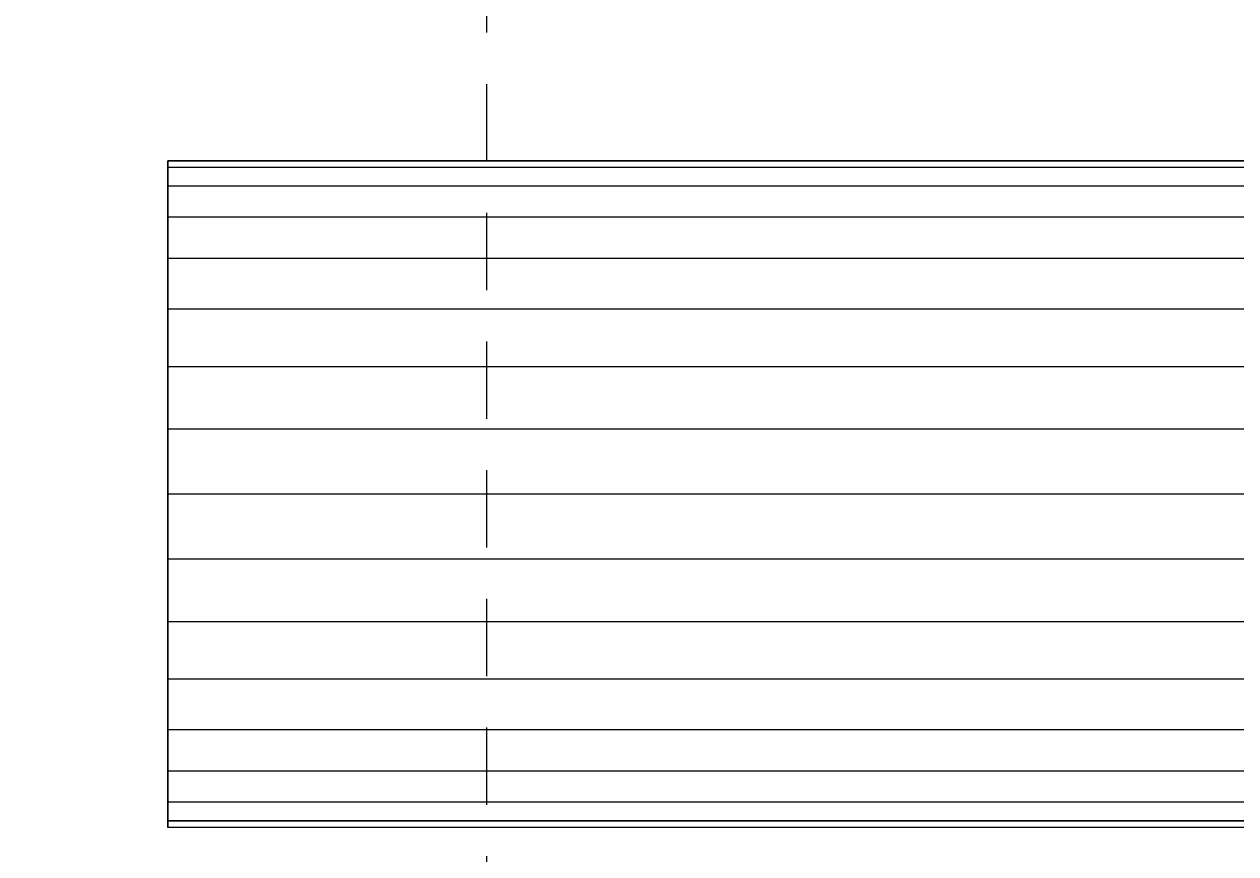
# Model space of a CAD drawing. Header units: millimetres. Extents: x -22443 to 8019, y 3751 to 17584.
# Drawn here: x -19441.9 to -19404.54, y 13688.67 to 13714.25 of the extents above; entities that cross this region are included whole.
import ezdxf

# ---------------------------------------------------------------- set-up
doc = ezdxf.new("R2010")
doc.units = ezdxf.units.MM
doc.linetypes.add('Overhead', pattern=[3.96875, 2.38125, -1.5875])
for name, color, linetype, lineweight in [('A-ANNO-DIMS', 211, 'Continuous', 9), ('A-ANNO-DIMS-50', 211, 'Continuous', 9), ('A-GENM', 13, 'Continuous', 18), ('S-STRS-MBND', 31, 'Overhead', 18)]:
    doc.layers.add(name, color=color, linetype=linetype, lineweight=lineweight)
doc.styles.add('Arial', font='arial.ttf', dxfattribs={"height": 125})
doc.dimstyles.new('Diagonal_-_2_5mm_Arial', dxfattribs={"dimscale": 304.8, "dimtxt": 127.532425, "dimasz": 0.492126, "dimexe": 0.393701, "dimexo": 0.246063, "dimgap": 0.287073, "dimtad": 1, "dimdec": 0, "dimzin": 0, "dimdsep": 46, "dimtxsty": 'Arial', "dimblk1": 'OBLIQUE', "dimblk2": 'OBLIQUE', "dimsah": 1, "dimcen": 0.09, "dimdle": 0.393701, "dimazin": 0, "dimtfac": 1, "dimtdec": 4, "dimtix": 1, "dimtmove": 0, "dimatfit": 3, "dimfxl": 1, "dimtvp": 1, "dimtolj": 1, "dimtzin": 0, "dimarcsym": 2})

# ---------------------------------------------------------------- blocks, each defined once
blk = doc.blocks.new('Nevera autoservicio 1_34m - Nevera autoservicio 1_34m-502275-Level 1')
at = {"layer": 'A-GENM'}
for p, q in [((205.269, -476.63), (205.269, -476.433)), ((205.269, -476.433), (205.269, -476.63)), ((205.269, -476.433), (404.102, -476.433)), ((205.269, -476.433), (205.269, -476.63)), ((404.102, -476.433), (205.269, -476.433)), ((205.269, -476.433), (205.269, -476.63)), ((205.269, -476.63), (205.269, -476.433)), ((205.269, -476.433), (205.269, -476.63)), ((404.102, -476.433), (205.269, -476.433)), ((205.269, -476.63), (205.269, -476.433)), ((404.102, -476.433), (205.269, -476.433)), ((205.269, -476.433), (205.269, -476.63)), ((205.269, -476.63), (205.269, -476.433)), ((205.269, -476.433), (205.269, -476.63)), ((404.102, -476.433), (205.269, -476.433)), ((205.269, -476.63), (205.269, -476.433)), ((205.269, -476.433), (404.102, -476.433)), ((205.269, -476.433), (205.269, -476.63)), ((205.269, -476.63), (205.269, -476.433)), ((205.269, -476.433), (205.269, -476.63)), ((404.102, -476.433), (205.269, -476.433)), ((205.269, -476.433), (205.269, -476.63)), ((404.102, -476.433), (205.269, -476.433)), ((205.269, -476.433), (205.269, -476.63)), ((205.269, -476.63), (205.269, -476.433)), ((205.269, -476.433), (205.269, -476.63)), ((205.269, -476.433), (404.102, -476.433)), ((205.269, -476.433), (205.269, -476.63)), ((404.102, -476.433), (205.269, -476.433)), ((205.269, -476.433), (205.269, -476.63)), ((205.269, -476.63), (205.269, -476.433)), ((205.269, -476.433), (205.269, -476.63)), ((404.102, -476.433), (205.269, -476.433)), ((205.269, -476.433), (205.269, -476.63)), ((404.102, -476.433), (205.269, -476.433)), ((205.269, -476.433), (205.269, -476.63)), ((205.269, -477.215), (205.269, -476.63)), ((205.269, -476.63), (205.269, -477.215)), ((404.102, -476.63), (205.269, -476.63)), ((404.102, -476.63), (205.269, -476.63)), ((205.269, -477.215), (205.269, -476.63)), ((404.102, -476.63), (205.269, -476.63)), ((205.269, -476.63), (205.269, -477.215)), ((404.102, -476.63), (205.269, -476.63)), ((205.269, -477.215), (205.269, -476.63)), ((205.269, -476.63), (205.269, -477.215)), ((404.102, -476.63), (205.269, -476.63)), ((404.102, -476.63), (205.269, -476.63)), ((205.269, -477.215), (205.269, -476.63)), ((404.102, -476.63), (205.269, -476.63)), ((205.269, -476.63), (205.269, -477.215)), ((404.102, -476.63), (205.269, -476.63)), ((205.269, -477.215), (205.269, -476.63)), ((205.269, -476.63), (205.269, -477.215)), ((404.102, -476.63), (205.269, -476.63)), ((404.102, -476.63), (205.269, -476.63)), ((205.269, -477.215), (205.269, -476.63)), ((404.102, -476.63), (205.269, -476.63)), ((205.269, -476.63), (205.269, -477.215)), ((404.102, -476.63), (205.269, -476.63)), ((205.269, -477.215), (205.269, -476.63)), ((205.269, -476.63), (205.269, -477.215)), ((404.102, -476.63), (205.269, -476.63)), ((404.102, -476.63), (205.269, -476.63)), ((205.269, -477.215), (205.269, -476.63)), ((404.102, -476.63), (205.269, -476.63)), ((205.269, -476.63), (205.269, -477.215)), ((404.102, -476.63), (205.269, -476.63)), ((205.269, -477.215), (205.269, -476.63)), ((205.269, -476.63), (205.269, -477.215)), ((404.102, -476.63), (205.269, -476.63)), ((404.102, -476.63), (205.269, -476.63)), ((205.269, -477.215), (205.269, -476.63)), ((404.102, -476.63), (205.269, -476.63)), ((205.269, -476.63), (205.269, -477.215)), ((404.102, -476.63), (205.269, -476.63)), ((205.269, -477.215), (205.269, -476.63)), ((205.269, -476.63), (205.269, -477.215)), ((404.102, -476.63), (205.269, -476.63)), ((404.102, -476.63), (205.269, -476.63)), ((205.269, -477.215), (205.269, -476.63)), ((404.102, -476.63), (205.269, -476.63)), ((205.269, -476.63), (205.269, -477.215)), ((404.102, -476.63), (205.269, -476.63)), ((205.269, -478.165), (205.269, -477.215)), ((205.269, -477.215), (205.269, -478.165)), ((404.102, -477.215), (205.269, -477.215)), ((404.102, -477.215), (205.269, -477.215)), ((205.269, -478.165), (205.269, -477.215)), ((404.102, -477.215), (205.269, -477.215)), ((205.269, -477.215), (205.269, -478.165)), ((404.102, -477.215), (205.269, -477.215)), ((205.269, -478.165), (205.269, -477.215)), ((205.269, -477.215), (205.269, -478.165)), ((404.102, -477.215), (205.269, -477.215)), ((404.102, -477.215), (205.269, -477.215)), ((205.269, -478.165), (205.269, -477.215)), ((404.102, -477.215), (205.269, -477.215)), ((205.269, -477.215), (205.269, -478.165)), ((404.102, -477.215), (205.269, -477.215)), ((205.269, -478.165), (205.269, -477.215)), ((205.269, -477.215), (205.269, -478.165)), ((404.102, -477.215), (205.269, -477.215)), ((404.102, -477.215), (205.269, -477.215)), ((205.269, -478.165), (205.269, -477.215)), ((404.102, -477.215), (205.269, -477.215)), ((205.269, -477.215), (205.269, -478.165)), ((404.102, -477.215), (205.269, -477.215)), ((205.269, -478.165), (205.269, -477.215)), ((205.269, -477.215), (205.269, -478.165)), ((404.102, -477.215), (205.269, -477.215)), ((404.102, -477.215), (205.269, -477.215)), ((205.269, -478.165), (205.269, -477.215)), ((404.102, -477.215), (205.269, -477.215)), ((205.269, -477.215), (205.269, -478.165)), ((404.102, -477.215), (205.269, -477.215)), ((205.269, -478.165), (205.269, -477.215)), ((205.269, -477.215), (205.269, -478.165)), ((404.102, -477.215), (205.269, -477.215)), ((404.102, -477.215), (205.269, -477.215)), ((205.269, -478.165), (205.269, -477.215)), ((404.102, -477.215), (205.269, -477.215)), ((205.269, -477.215), (205.269, -478.165)), ((404.102, -477.215), (205.269, -477.215)), ((205.269, -478.165), (205.269, -477.215)), ((205.269, -477.215), (205.269, -478.165)), ((404.102, -477.215), (205.269, -477.215)), ((404.102, -477.215), (205.269, -477.215)), ((205.269, -478.165), (205.269, -477.215)), ((404.102, -477.215), (205.269, -477.215)), ((205.269, -477.215), (205.269, -478.165)), ((404.102, -477.215), (205.269, -477.215)), ((205.269, -479.443), (205.269, -478.165)), ((205.269, -478.165), (205.269, -479.443)), ((404.102, -478.165), (205.269, -478.165)), ((404.102, -478.165), (205.269, -478.165)), ((205.269, -479.443), (205.269, -478.165)), ((404.102, -478.165), (205.269, -478.165)), ((205.269, -478.165), (205.269, -479.443)), ((404.102, -478.165), (205.269, -478.165)), ((205.269, -479.443), (205.269, -478.165)), ((205.269, -478.165), (205.269, -479.443)), ((404.102, -478.165), (205.269, -478.165)), ((404.102, -478.165), (205.269, -478.165)), ((205.269, -479.443), (205.269, -478.165)), ((404.102, -478.165), (205.269, -478.165)), ((205.269, -478.165), (205.269, -479.443)), ((404.102, -478.165), (205.269, -478.165)), ((205.269, -479.443), (205.269, -478.165)), ((205.269, -478.165), (205.269, -479.443)), ((404.102, -478.165), (205.269, -478.165)), ((404.102, -478.165), (205.269, -478.165)), ((205.269, -479.443), (205.269, -478.165)), ((404.102, -478.165), (205.269, -478.165)), ((205.269, -478.165), (205.269, -479.443)), ((404.102, -478.165), (205.269, -478.165)), ((205.269, -479.443), (205.269, -478.165)), ((205.269, -478.165), (205.269, -479.443)), ((404.102, -478.165), (205.269, -478.165)), ((404.102, -478.165), (205.269, -478.165)), ((205.269, -479.443), (205.269, -478.165)), ((404.102, -478.165), (205.269, -478.165)), ((205.269, -478.165), (205.269, -479.443)), ((404.102, -478.165), (205.269, -478.165)), ((205.269, -479.443), (205.269, -478.165)), ((205.269, -478.165), (205.269, -479.443)), ((404.102, -478.165), (205.269, -478.165)), ((404.102, -478.165), (205.269, -478.165)), ((205.269, -479.443), (205.269, -478.165)), ((404.102, -478.165), (205.269, -478.165)), ((205.269, -478.165), (205.269, -479.443)), ((404.102, -478.165), (205.269, -478.165)), ((205.269, -479.443), (205.269, -478.165)), ((205.269, -478.165), (205.269, -479.443)), ((404.102, -478.165), (205.269, -478.165)), ((404.102, -478.165), (205.269, -478.165)), ((205.269, -479.443), (205.269, -478.165)), ((404.102, -478.165), (205.269, -478.165)), ((205.269, -478.165), (205.269, -479.443)), ((404.102, -478.165), (205.269, -478.165)), ((205.269, -481), (205.269, -479.443)), ((205.269, -479.443), (205.269, -481)), ((404.102, -479.443), (205.269, -479.443)), ((404.102, -479.443), (205.269, -479.443)), ((205.269, -481), (205.269, -479.443)), ((404.102, -479.443), (205.269, -479.443)), ((205.269, -479.443), (205.269, -481)), ((404.102, -479.443), (205.269, -479.443)), ((205.269, -481), (205.269, -479.443)), ((205.269, -479.443), (205.269, -481)), ((404.102, -479.443), (205.269, -479.443)), ((404.102, -479.443), (205.269, -479.443)), ((205.269, -481), (205.269, -479.443)), ((404.102, -479.443), (205.269, -479.443)), ((205.269, -479.443), (205.269, -481)), ((404.102, -479.443), (205.269, -479.443)), ((205.269, -481), (205.269, -479.443)), ((205.269, -479.443), (205.269, -481)), ((404.102, -479.443), (205.269, -479.443)), ((404.102, -479.443), (205.269, -479.443)), ((205.269, -481), (205.269, -479.443)), ((404.102, -479.443), (205.269, -479.443)), ((205.269, -479.443), (205.269, -481)), ((404.102, -479.443), (205.269, -479.443)), ((205.269, -481), (205.269, -479.443)), ((205.269, -479.443), (205.269, -481)), ((404.102, -479.443), (205.269, -479.443)), ((404.102, -479.443), (205.269, -479.443)), ((205.269, -481), (205.269, -479.443)), ((404.102, -479.443), (205.269, -479.443)), ((205.269, -479.443), (205.269, -481)), ((404.102, -479.443), (205.269, -479.443)), ((205.269, -481), (205.269, -479.443)), ((205.269, -479.443), (205.269, -481)), ((404.102, -479.443), (205.269, -479.443)), ((404.102, -479.443), (205.269, -479.443)), ((205.269, -481), (205.269, -479.443)), ((404.102, -479.443), (205.269, -479.443)), ((205.269, -479.443), (205.269, -481)), ((404.102, -479.443), (205.269, -479.443)), ((205.269, -481), (205.269, -479.443)), ((205.269, -479.443), (205.269, -481)), ((404.102, -479.443), (205.269, -479.443)), ((404.102, -479.443), (205.269, -479.443)), ((205.269, -481), (205.269, -479.443)), ((404.102, -479.443), (205.269, -479.443)), ((205.269, -479.443), (205.269, -481)), ((404.102, -479.443), (205.269, -479.443)), ((205.269, -482.777), (205.269, -481)), ((205.269, -481), (205.269, -482.777)), ((404.102, -481), (205.269, -481)), ((404.102, -481), (205.269, -481)), ((205.269, -482.777), (205.269, -481)), ((404.102, -481), (205.269, -481)), ((205.269, -481), (205.269, -482.777)), ((404.102, -481), (205.269, -481)), ((205.269, -482.777), (205.269, -481)), ((205.269, -481), (205.269, -482.777)), ((404.102, -481), (205.269, -481)), ((404.102, -481), (205.269, -481)), ((205.269, -482.777), (205.269, -481)), ((404.102, -481), (205.269, -481)), ((205.269, -481), (205.269, -482.777)), ((404.102, -481), (205.269, -481)), ((205.269, -482.777), (205.269, -481)), ((205.269, -481), (205.269, -482.777)), ((404.102, -481), (205.269, -481)), ((404.102, -481), (205.269, -481)), ((205.269, -482.777), (205.269, -481)), ((404.102, -481), (205.269, -481)), ((205.269, -481), (205.269, -482.777)), ((404.102, -481), (205.269, -481)), ((205.269, -482.777), (205.269, -481)), ((205.269, -481), (205.269, -482.777)), ((404.102, -481), (205.269, -481)), ((404.102, -481), (205.269, -481)), ((205.269, -482.777), (205.269, -481)), ((404.102, -481), (205.269, -481)), ((205.269, -481), (205.269, -482.777)), ((404.102, -481), (205.269, -481)), ((205.269, -482.777), (205.269, -481)), ((205.269, -481), (205.269, -482.777)), ((404.102, -481), (205.269, -481)), ((404.102, -481), (205.269, -481)), ((205.269, -482.777), (205.269, -481)), ((404.102, -481), (205.269, -481)), ((205.269, -481), (205.269, -482.777)), ((404.102, -481), (205.269, -481)), ((205.269, -482.777), (205.269, -481)), ((205.269, -481), (205.269, -482.777)), ((404.102, -481), (205.269, -481)), ((404.102, -481), (205.269, -481)), ((205.269, -482.777), (205.269, -481)), ((404.102, -481), (205.269, -481)), ((205.269, -481), (205.269, -482.777)), ((404.102, -481), (205.269, -481)), ((205.269, -484.704), (205.269, -482.777)), ((205.269, -482.777), (205.269, -484.704)), ((404.102, -482.777), (205.269, -482.777)), ((404.102, -482.777), (205.269, -482.777)), ((205.269, -484.704), (205.269, -482.777)), ((404.102, -482.777), (205.269, -482.777)), ((205.269, -482.777), (205.269, -484.704)), ((404.102, -482.777), (205.269, -482.777)), ((205.269, -484.704), (205.269, -482.777)), ((205.269, -482.777), (205.269, -484.704)), ((404.102, -482.777), (205.269, -482.777)), ((404.102, -482.777), (205.269, -482.777)), ((205.269, -484.704), (205.269, -482.777)), ((404.102, -482.777), (205.269, -482.777)), ((205.269, -482.777), (205.269, -484.704)), ((404.102, -482.777), (205.269, -482.777)), ((205.269, -484.704), (205.269, -482.777)), ((205.269, -482.777), (205.269, -484.704)), ((404.102, -482.777), (205.269, -482.777)), ((404.102, -482.777), (205.269, -482.777)), ((205.269, -484.704), (205.269, -482.777)), ((404.102, -482.777), (205.269, -482.777)), ((205.269, -482.777), (205.269, -484.704)), ((404.102, -482.777), (205.269, -482.777)), ((205.269, -484.704), (205.269, -482.777)), ((205.269, -482.777), (205.269, -484.704)), ((404.102, -482.777), (205.269, -482.777)), ((404.102, -482.777), (205.269, -482.777)), ((205.269, -484.704), (205.269, -482.777)), ((404.102, -482.777), (205.269, -482.777)), ((205.269, -482.777), (205.269, -484.704)), ((404.102, -482.777), (205.269, -482.777)), ((205.269, -484.704), (205.269, -482.777)), ((205.269, -482.777), (205.269, -484.704)), ((404.102, -482.777), (205.269, -482.777)), ((404.102, -482.777), (205.269, -482.777)), ((205.269, -484.704), (205.269, -482.777)), ((404.102, -482.777), (205.269, -482.777)), ((205.269, -482.777), (205.269, -484.704)), ((404.102, -482.777), (205.269, -482.777)), ((205.269, -484.704), (205.269, -482.777)), ((205.269, -482.777), (205.269, -484.704)), ((404.102, -482.777), (205.269, -482.777)), ((404.102, -482.777), (205.269, -482.777)), ((205.269, -484.704), (205.269, -482.777)), ((404.102, -482.777), (205.269, -482.777)), ((205.269, -482.777), (205.269, -484.704)), ((404.102, -482.777), (205.269, -482.777)), ((205.269, -486.709), (205.269, -484.704)), ((205.269, -484.704), (205.269, -486.709)), ((404.102, -484.704), (205.269, -484.704)), ((404.102, -484.704), (205.269, -484.704)), ((205.269, -486.709), (205.269, -484.704)), ((404.102, -484.704), (205.269, -484.704)), ((205.269, -484.704), (205.269, -486.709)), ((404.102, -484.704), (205.269, -484.704)), ((205.269, -486.709), (205.269, -484.704)), ((205.269, -484.704), (205.269, -486.709)), ((404.102, -484.704), (205.269, -484.704)), ((404.102, -484.704), (205.269, -484.704)), ((205.269, -486.709), (205.269, -484.704)), ((404.102, -484.704), (205.269, -484.704)), ((205.269, -484.704), (205.269, -486.709)), ((404.102, -484.704), (205.269, -484.704)), ((205.269, -486.709), (205.269, -484.704)), ((205.269, -484.704), (205.269, -486.709)), ((404.102, -484.704), (205.269, -484.704)), ((404.102, -484.704), (205.269, -484.704)), ((205.269, -486.709), (205.269, -484.704)), ((404.102, -484.704), (205.269, -484.704)), ((205.269, -484.704), (205.269, -486.709)), ((404.102, -484.704), (205.269, -484.704)), ((205.269, -486.709), (205.269, -484.704)), ((205.269, -484.704), (205.269, -486.709)), ((404.102, -484.704), (205.269, -484.704)), ((404.102, -484.704), (205.269, -484.704)), ((205.269, -486.709), (205.269, -484.704)), ((404.102, -484.704), (205.269, -484.704)), ((205.269, -484.704), (205.269, -486.709)), ((404.102, -484.704), (205.269, -484.704)), ((205.269, -486.709), (205.269, -484.704)), ((205.269, -484.704), (205.269, -486.709)), ((404.102, -484.704), (205.269, -484.704)), ((404.102, -484.704), (205.269, -484.704)), ((205.269, -486.709), (205.269, -484.704)), ((404.102, -484.704), (205.269, -484.704)), ((205.269, -484.704), (205.269, -486.709)), ((404.102, -484.704), (205.269, -484.704)), ((205.269, -486.709), (205.269, -484.704)), ((205.269, -484.704), (205.269, -486.709)), ((404.102, -484.704), (205.269, -484.704)), ((404.102, -484.704), (205.269, -484.704)), ((205.269, -486.709), (205.269, -484.704)), ((404.102, -484.704), (205.269, -484.704)), ((205.269, -484.704), (205.269, -486.709)), ((404.102, -484.704), (205.269, -484.704)), ((205.269, -486.709), (205.269, -488.714)), ((205.269, -488.714), (205.269, -486.709)), ((404.102, -486.709), (205.269, -486.709)), ((404.102, -486.709), (205.269, -486.709)), ((205.269, -488.714), (205.269, -486.709)), ((404.102, -486.709), (205.269, -486.709)), ((205.269, -486.709), (205.269, -488.714)), ((404.102, -486.709), (205.269, -486.709)), ((205.269, -486.709), (205.269, -488.714)), ((205.269, -488.714), (205.269, -486.709)), ((404.102, -486.709), (205.269, -486.709)), ((404.102, -486.709), (205.269, -486.709)), ((205.269, -488.714), (205.269, -486.709)), ((404.102, -486.709), (205.269, -486.709)), ((205.269, -486.709), (205.269, -488.714)), ((404.102, -486.709), (205.269, -486.709)), ((205.269, -486.709), (205.269, -488.714)), ((205.269, -488.714), (205.269, -486.709)), ((404.102, -486.709), (205.269, -486.709)), ((404.102, -486.709), (205.269, -486.709)), ((205.269, -488.714), (205.269, -486.709)), ((404.102, -486.709), (205.269, -486.709)), ((205.269, -486.709), (205.269, -488.714)), ((404.102, -486.709), (205.269, -486.709)), ((205.269, -486.709), (205.269, -488.714)), ((205.269, -488.714), (205.269, -486.709)), ((404.102, -486.709), (205.269, -486.709)), ((404.102, -486.709), (205.269, -486.709)), ((205.269, -488.714), (205.269, -486.709)), ((404.102, -486.709), (205.269, -486.709)), ((205.269, -486.709), (205.269, -488.714)), ((404.102, -486.709), (205.269, -486.709)), ((205.269, -486.709), (205.269, -488.714)), ((205.269, -488.714), (205.269, -486.709)), ((404.102, -486.709), (205.269, -486.709)), ((404.102, -486.709), (205.269, -486.709)), ((205.269, -488.714), (205.269, -486.709)), ((404.102, -486.709), (205.269, -486.709)), ((205.269, -486.709), (205.269, -488.714)), ((404.102, -486.709), (205.269, -486.709)), ((205.269, -486.709), (205.269, -488.714)), ((205.269, -488.714), (205.269, -486.709)), ((404.102, -486.709), (205.269, -486.709)), ((404.102, -486.709), (205.269, -486.709)), ((205.269, -488.714), (205.269, -486.709)), ((404.102, -486.709), (205.269, -486.709)), ((205.269, -486.709), (205.269, -488.714)), ((404.102, -486.709), (205.269, -486.709)), ((205.269, -488.714), (205.269, -490.642)), ((205.269, -490.642), (205.269, -488.714)), ((404.102, -488.714), (205.269, -488.714)), ((404.102, -488.714), (205.269, -488.714)), ((205.269, -490.642), (205.269, -488.714)), ((404.102, -488.714), (205.269, -488.714)), ((205.269, -488.714), (205.269, -490.642)), ((404.102, -488.714), (205.269, -488.714)), ((205.269, -488.714), (205.269, -490.642)), ((205.269, -490.642), (205.269, -488.714)), ((404.102, -488.714), (205.269, -488.714)), ((404.102, -488.714), (205.269, -488.714)), ((205.269, -490.642), (205.269, -488.714)), ((404.102, -488.714), (205.269, -488.714)), ((205.269, -488.714), (205.269, -490.642)), ((404.102, -488.714), (205.269, -488.714)), ((205.269, -488.714), (205.269, -490.642)), ((205.269, -490.642), (205.269, -488.714)), ((404.102, -488.714), (205.269, -488.714)), ((404.102, -488.714), (205.269, -488.714)), ((205.269, -490.642), (205.269, -488.714)), ((404.102, -488.714), (205.269, -488.714)), ((205.269, -488.714), (205.269, -490.642)), ((404.102, -488.714), (205.269, -488.714)), ((205.269, -488.714), (205.269, -490.642)), ((205.269, -490.642), (205.269, -488.714)), ((404.102, -488.714), (205.269, -488.714)), ((404.102, -488.714), (205.269, -488.714)), ((205.269, -490.642), (205.269, -488.714)), ((404.102, -488.714), (205.269, -488.714)), ((205.269, -488.714), (205.269, -490.642)), ((404.102, -488.714), (205.269, -488.714)), ((205.269, -488.714), (205.269, -490.642)), ((205.269, -490.642), (205.269, -488.714)), ((404.102, -488.714), (205.269, -488.714)), ((404.102, -488.714), (205.269, -488.714)), ((205.269, -490.642), (205.269, -488.714)), ((404.102, -488.714), (205.269, -488.714)), ((205.269, -488.714), (205.269, -490.642)), ((404.102, -488.714), (205.269, -488.714)), ((205.269, -488.714), (205.269, -490.642)), ((205.269, -490.642), (205.269, -488.714)), ((404.102, -488.714), (205.269, -488.714)), ((404.102, -488.714), (205.269, -488.714)), ((205.269, -490.642), (205.269, -488.714)), ((404.102, -488.714), (205.269, -488.714)), ((205.269, -488.714), (205.269, -490.642)), ((404.102, -488.714), (205.269, -488.714)), ((205.269, -490.642), (205.269, -492.418)), ((205.269, -492.418), (205.269, -490.642)), ((404.102, -490.642), (205.269, -490.642)), ((404.102, -490.642), (205.269, -490.642)), ((205.269, -492.418), (205.269, -490.642)), ((404.102, -490.642), (205.269, -490.642)), ((205.269, -490.642), (205.269, -492.418)), ((404.102, -490.642), (205.269, -490.642)), ((205.269, -490.642), (205.269, -492.418)), ((205.269, -492.418), (205.269, -490.642)), ((404.102, -490.642), (205.269, -490.642)), ((404.102, -490.642), (205.269, -490.642)), ((205.269, -492.418), (205.269, -490.642)), ((404.102, -490.642), (205.269, -490.642)), ((205.269, -490.642), (205.269, -492.418)), ((404.102, -490.642), (205.269, -490.642)), ((205.269, -490.642), (205.269, -492.418)), ((205.269, -492.418), (205.269, -490.642)), ((404.102, -490.642), (205.269, -490.642)), ((404.102, -490.642), (205.269, -490.642)), ((205.269, -492.418), (205.269, -490.642)), ((404.102, -490.642), (205.269, -490.642)), ((205.269, -490.642), (205.269, -492.418)), ((404.102, -490.642), (205.269, -490.642)), ((205.269, -490.642), (205.269, -492.418)), ((205.269, -492.418), (205.269, -490.642)), ((404.102, -490.642), (205.269, -490.642)), ((404.102, -490.642), (205.269, -490.642)), ((205.269, -492.418), (205.269, -490.642)), ((404.102, -490.642), (205.269, -490.642)), ((205.269, -490.642), (205.269, -492.418)), ((404.102, -490.642), (205.269, -490.642)), ((205.269, -490.642), (205.269, -492.418)), ((205.269, -492.418), (205.269, -490.642)), ((404.102, -490.642), (205.269, -490.642)), ((404.102, -490.642), (205.269, -490.642)), ((205.269, -492.418), (205.269, -490.642)), ((404.102, -490.642), (205.269, -490.642)), ((205.269, -490.642), (205.269, -492.418)), ((404.102, -490.642), (205.269, -490.642)), ((205.269, -490.642), (205.269, -492.418)), ((205.269, -492.418), (205.269, -490.642)), ((404.102, -490.642), (205.269, -490.642)), ((404.102, -490.642), (205.269, -490.642)), ((205.269, -492.418), (205.269, -490.642)), ((404.102, -490.642), (205.269, -490.642)), ((205.269, -490.642), (205.269, -492.418)), ((404.102, -490.642), (205.269, -490.642)), ((205.269, -492.418), (205.269, -493.976)), ((205.269, -492.418), (205.269, -493.976)), ((404.102, -492.418), (205.269, -492.418)), ((404.102, -492.418), (205.269, -492.418)), ((205.269, -493.976), (205.269, -492.418)), ((404.102, -492.418), (205.269, -492.418)), ((205.269, -492.418), (205.269, -493.976)), ((404.102, -492.418), (205.269, -492.418)), ((205.269, -492.418), (205.269, -493.976)), ((205.269, -492.418), (205.269, -493.976)), ((404.102, -492.418), (205.269, -492.418)), ((404.102, -492.418), (205.269, -492.418)), ((205.269, -493.976), (205.269, -492.418)), ((404.102, -492.418), (205.269, -492.418)), ((205.269, -492.418), (205.269, -493.976)), ((404.102, -492.418), (205.269, -492.418)), ((205.269, -492.418), (205.269, -493.976)), ((205.269, -493.976), (205.269, -492.418)), ((404.102, -492.418), (205.269, -492.418)), ((404.102, -492.418), (205.269, -492.418)), ((205.269, -493.976), (205.269, -492.418)), ((404.102, -492.418), (205.269, -492.418)), ((205.269, -492.418), (205.269, -493.976)), ((404.102, -492.418), (205.269, -492.418)), ((205.269, -492.418), (205.269, -493.976)), ((205.269, -492.418), (205.269, -493.976)), ((404.102, -492.418), (205.269, -492.418)), ((404.102, -492.418), (205.269, -492.418)), ((205.269, -493.976), (205.269, -492.418)), ((404.102, -492.418), (205.269, -492.418)), ((205.269, -492.418), (205.269, -493.976)), ((404.102, -492.418), (205.269, -492.418)), ((205.269, -492.418), (205.269, -493.976)), ((205.269, -492.418), (205.269, -493.976)), ((404.102, -492.418), (205.269, -492.418)), ((404.102, -492.418), (205.269, -492.418)), ((205.269, -493.976), (205.269, -492.418)), ((404.102, -492.418), (205.269, -492.418)), ((205.269, -492.418), (205.269, -493.976)), ((404.102, -492.418), (205.269, -492.418)), ((205.269, -492.418), (205.269, -493.976)), ((205.269, -493.976), (205.269, -492.418)), ((404.102, -492.418), (205.269, -492.418)), ((404.102, -492.418), (205.269, -492.418)), ((205.269, -493.976), (205.269, -492.418)), ((404.102, -492.418), (205.269, -492.418)), ((205.269, -492.418), (205.269, -493.976)), ((404.102, -492.418), (205.269, -492.418)), ((205.269, -493.976), (205.269, -495.254)), ((205.269, -495.254), (205.269, -493.976)), ((404.102, -493.976), (205.269, -493.976)), ((404.102, -493.976), (205.269, -493.976)), ((205.269, -495.254), (205.269, -493.976)), ((404.102, -493.976), (205.269, -493.976)), ((205.269, -493.976), (205.269, -495.254)), ((404.102, -493.976), (205.269, -493.976)), ((205.269, -493.976), (205.269, -495.254)), ((205.269, -495.254), (205.269, -493.976)), ((404.102, -493.976), (205.269, -493.976)), ((404.102, -493.976), (205.269, -493.976)), ((205.269, -495.254), (205.269, -493.976)), ((404.102, -493.976), (205.269, -493.976)), ((205.269, -493.976), (205.269, -495.254)), ((404.102, -493.976), (205.269, -493.976)), ((205.269, -493.976), (205.269, -495.254)), ((205.269, -495.254), (205.269, -493.976)), ((404.102, -493.976), (205.269, -493.976)), ((404.102, -493.976), (205.269, -493.976)), ((205.269, -495.254), (205.269, -493.976)), ((404.102, -493.976), (205.269, -493.976)), ((205.269, -493.976), (205.269, -495.254)), ((404.102, -493.976), (205.269, -493.976)), ((205.269, -493.976), (205.269, -495.254)), ((205.269, -495.254), (205.269, -493.976)), ((404.102, -493.976), (205.269, -493.976)), ((404.102, -493.976), (205.269, -493.976)), ((205.269, -495.254), (205.269, -493.976)), ((404.102, -493.976), (205.269, -493.976)), ((205.269, -493.976), (205.269, -495.254)), ((404.102, -493.976), (205.269, -493.976)), ((205.269, -493.976), (205.269, -495.254)), ((205.269, -495.254), (205.269, -493.976)), ((404.102, -493.976), (205.269, -493.976)), ((404.102, -493.976), (205.269, -493.976)), ((205.269, -495.254), (205.269, -493.976)), ((404.102, -493.976), (205.269, -493.976)), ((205.269, -493.976), (205.269, -495.254)), ((404.102, -493.976), (205.269, -493.976)), ((205.269, -493.976), (205.269, -495.254)), ((205.269, -495.254), (205.269, -493.976)), ((404.102, -493.976), (205.269, -493.976)), ((404.102, -493.976), (205.269, -493.976)), ((205.269, -495.254), (205.269, -493.976)), ((404.102, -493.976), (205.269, -493.976)), ((205.269, -493.976), (205.269, -495.254)), ((404.102, -493.976), (205.269, -493.976)), ((205.269, -495.254), (205.269, -496.204)), ((205.269, -496.204), (205.269, -495.254)), ((404.102, -495.254), (205.269, -495.254)), ((404.102, -495.254), (205.269, -495.254)), ((205.269, -496.204), (205.269, -495.254)), ((404.102, -495.254), (205.269, -495.254)), ((205.269, -495.254), (205.269, -496.204)), ((404.102, -495.254), (205.269, -495.254)), ((205.269, -495.254), (205.269, -496.204)), ((205.269, -496.204), (205.269, -495.254)), ((404.102, -495.254), (205.269, -495.254)), ((404.102, -495.254), (205.269, -495.254)), ((205.269, -496.204), (205.269, -495.254)), ((404.102, -495.254), (205.269, -495.254)), ((205.269, -495.254), (205.269, -496.204)), ((404.102, -495.254), (205.269, -495.254)), ((205.269, -495.254), (205.269, -496.204)), ((205.269, -496.204), (205.269, -495.254)), ((404.102, -495.254), (205.269, -495.254)), ((404.102, -495.254), (205.269, -495.254)), ((205.269, -496.204), (205.269, -495.254)), ((404.102, -495.254), (205.269, -495.254)), ((205.269, -495.254), (205.269, -496.204)), ((404.102, -495.254), (205.269, -495.254)), ((205.269, -495.254), (205.269, -496.204)), ((205.269, -496.204), (205.269, -495.254)), ((404.102, -495.254), (205.269, -495.254)), ((404.102, -495.254), (205.269, -495.254)), ((205.269, -496.204), (205.269, -495.254)), ((404.102, -495.254), (205.269, -495.254)), ((205.269, -495.254), (205.269, -496.204)), ((404.102, -495.254), (205.269, -495.254)), ((205.269, -495.254), (205.269, -496.204)), ((205.269, -496.204), (205.269, -495.254)), ((404.102, -495.254), (205.269, -495.254)), ((404.102, -495.254), (205.269, -495.254)), ((205.269, -496.204), (205.269, -495.254)), ((404.102, -495.254), (205.269, -495.254)), ((205.269, -495.254), (205.269, -496.204)), ((404.102, -495.254), (205.269, -495.254)), ((205.269, -495.254), (205.269, -496.204)), ((205.269, -496.204), (205.269, -495.254)), ((404.102, -495.254), (205.269, -495.254)), ((404.102, -495.254), (205.269, -495.254)), ((205.269, -496.204), (205.269, -495.254)), ((404.102, -495.254), (205.269, -495.254)), ((205.269, -495.254), (205.269, -496.204)), ((404.102, -495.254), (205.269, -495.254)), ((205.269, -496.204), (205.269, -496.788)), ((205.269, -496.788), (205.269, -496.204)), ((404.102, -496.204), (205.269, -496.204)), ((404.102, -496.204), (205.269, -496.204)), ((205.269, -496.788), (205.269, -496.204)), ((404.102, -496.204), (205.269, -496.204)), ((205.269, -496.204), (205.269, -496.788)), ((404.102, -496.204), (205.269, -496.204)), ((205.269, -496.204), (205.269, -496.788)), ((205.269, -496.788), (205.269, -496.204)), ((404.102, -496.204), (205.269, -496.204)), ((404.102, -496.204), (205.269, -496.204)), ((205.269, -496.788), (205.269, -496.204)), ((404.102, -496.204), (205.269, -496.204)), ((205.269, -496.204), (205.269, -496.788)), ((404.102, -496.204), (205.269, -496.204)), ((205.269, -496.204), (205.269, -496.788)), ((205.269, -496.788), (205.269, -496.204)), ((404.102, -496.204), (205.269, -496.204)), ((404.102, -496.204), (205.269, -496.204)), ((205.269, -496.788), (205.269, -496.204)), ((404.102, -496.204), (205.269, -496.204)), ((205.269, -496.204), (205.269, -496.788)), ((404.102, -496.204), (205.269, -496.204)), ((205.269, -496.204), (205.269, -496.788)), ((205.269, -496.788), (205.269, -496.204)), ((404.102, -496.204), (205.269, -496.204)), ((404.102, -496.204), (205.269, -496.204)), ((205.269, -496.788), (205.269, -496.204)), ((404.102, -496.204), (205.269, -496.204)), ((205.269, -496.204), (205.269, -496.788)), ((404.102, -496.204), (205.269, -496.204)), ((205.269, -496.204), (205.269, -496.788)), ((205.269, -496.788), (205.269, -496.204)), ((404.102, -496.204), (205.269, -496.204)), ((404.102, -496.204), (205.269, -496.204)), ((205.269, -496.788), (205.269, -496.204)), ((404.102, -496.204), (205.269, -496.204)), ((205.269, -496.204), (205.269, -496.788)), ((404.102, -496.204), (205.269, -496.204)), ((205.269, -496.204), (205.269, -496.788)), ((205.269, -496.788), (205.269, -496.204)), ((404.102, -496.204), (205.269, -496.204)), ((404.102, -496.204), (205.269, -496.204)), ((205.269, -496.788), (205.269, -496.204)), ((404.102, -496.204), (205.269, -496.204)), ((205.269, -496.204), (205.269, -496.788)), ((404.102, -496.204), (205.269, -496.204)), ((205.269, -496.986), (205.269, -496.788)), ((205.269, -496.986), (205.269, -496.788)), ((404.102, -496.788), (205.269, -496.788)), ((404.102, -496.788), (205.269, -496.788)), ((205.269, -496.788), (205.269, -496.986)), ((404.102, -496.788), (205.269, -496.788)), ((205.269, -496.788), (205.269, -496.986)), ((404.102, -496.788), (205.269, -496.788)), ((205.269, -496.986), (205.269, -496.788)), ((205.269, -496.986), (205.269, -496.788)), ((404.102, -496.788), (205.269, -496.788)), ((404.102, -496.788), (205.269, -496.788)), ((205.269, -496.986), (205.269, -496.788)), ((205.269, -496.788), (404.102, -496.788)), ((205.269, -496.788), (205.269, -496.986)), ((404.102, -496.788), (205.269, -496.788)), ((205.269, -496.986), (205.269, -496.788)), ((205.269, -496.986), (205.269, -496.788)), ((404.102, -496.788), (205.269, -496.788)), ((404.102, -496.788), (205.269, -496.788)), ((205.269, -496.986), (205.269, -496.788)), ((205.269, -496.986), (205.269, -496.788)), ((404.102, -496.788), (205.269, -496.788)), ((404.102, -496.788), (205.269, -496.788)), ((205.269, -496.986), (205.269, -496.788)), ((205.269, -496.986), (205.269, -496.788)), ((404.102, -496.788), (205.269, -496.788)), ((205.269, -496.788), (404.102, -496.788)), ((205.269, -496.788), (205.269, -496.986)), ((404.102, -496.788), (205.269, -496.788)), ((205.269, -496.788), (205.269, -496.986)), ((404.102, -496.788), (205.269, -496.788)), ((205.269, -496.986), (205.269, -496.788)), ((205.269, -496.986), (205.269, -496.788)), ((404.102, -496.788), (205.269, -496.788)), ((404.102, -496.788), (205.269, -496.788)), ((205.269, -496.788), (205.269, -496.986)), ((404.102, -496.788), (205.269, -496.788)), ((205.269, -496.788), (205.269, -496.986)), ((404.102, -496.788), (205.269, -496.788)), ((205.269, -496.986), (205.269, -496.788)), ((205.269, -496.986), (205.269, -496.788)), ((404.102, -496.788), (205.269, -496.788)), ((404.102, -496.788), (205.269, -496.788)), ((205.269, -496.986), (205.269, -496.788)), ((205.269, -496.986), (205.269, -496.788)), ((404.102, -496.788), (205.269, -496.788)), ((404.102, -496.788), (205.269, -496.788)), ((404.102, -496.986), (205.269, -496.986)), ((404.102, -496.986), (205.269, -496.986)), ((404.102, -496.986), (205.269, -496.986)), ((404.102, -496.986), (205.269, -496.986)), ((404.102, -496.986), (205.269, -496.986)), ((404.102, -496.986), (205.269, -496.986)), ((404.102, -496.986), (205.269, -496.986)), ((404.102, -496.986), (205.269, -496.986)), ((404.102, -496.986), (205.269, -496.986)), ((404.102, -496.986), (205.269, -496.986)), ((404.102, -496.986), (205.269, -496.986)), ((404.102, -496.986), (205.269, -496.986))]:
    blk.add_line(p, q, dxfattribs=at)
blk = doc.blocks.new('DIMBLOCK4-Level 1')
at = {"layer": 'A-ANNO-DIMS-50'}
for p, q in [((-22191.521, 15666.468), (-22191.521, 7546.468)), ((-22191.521, 15546.468), (-22311.521, 15546.468)), ((-22191.521, 15546.468), (-11329.566, 15546.468)), ((-22191.521, 7666.468), (-22311.521, 7666.468)), ((-22191.521, 7666.468), (-20582.646, 7666.468))]:
    blk.add_line(p, q, dxfattribs=at)
at = {"layer": 'A-ANNO-DIMS-50', "lineweight": 35}
for p, q in [((-22191.521, 15546.468), (-22266.521, 15621.468)), ((-22191.521, 15546.468), (-22116.521, 15471.468)), ((-22191.521, 7666.468), (-22266.521, 7741.468)), ((-22191.521, 7666.468), (-22116.521, 7591.468))]:
    blk.add_line(p, q, dxfattribs=at)
at = {"layer": 'A-ANNO-DIMS-50', "color": 0, "insert": (-22441.3, 11414.188), "char_height": 125, "width": 461.47117, "attachment_point": 1, "rotation": 90, "line_spacing_factor": 0.941778, "style": 'Arial'}
blk.add_mtext('7880', dxfattribs=at)
blk = doc.blocks.new('_Oblique')
at = {"color": 0, "linetype": 'ByBlock', "lineweight": -2}
blk.add_line((-0.5, -0.5), (0.5, 0.5), dxfattribs=at)

msp = doc.modelspace()

# ---------------------------------------------------------------- linework, layer by layer
at = {"layer": 'S-STRS-MBND'}
msp.add_line((-19427.646, 14466.468), (-19427.646, 10966.468), dxfattribs=at)

# ---------------------------------------------------------------- block references
at = {"layer": 'A-GENM'}
msp.add_blockref('Nevera autoservicio 1_34m - Nevera autoservicio 1_34m-502275-Level 1', (-19642.743, 14186.468), dxfattribs=at)

# ---------------------------------------------------------------- dimensions: what is measured, and where the dimension line sits
at = {"layer": 'A-ANNO-DIMS'}
dim = msp.add_linear_dim(base=(-22191.521, 7666.468), p1=(-11254.566, 15546.468), p2=(-20507.646, 7666.468), angle=90, dimstyle='Diagonal_-_2_5mm_Arial', override={"dimpost": '<>', "dimfxl": 12153.760552}, dxfattribs=at)
dim.commit()
dim.dimension.update_dxf_attribs({"geometry": 'DIMBLOCK4-Level 1', "text_midpoint": (-22342.843, 11606.468)})

doc.saveas('drawing.dxf')
